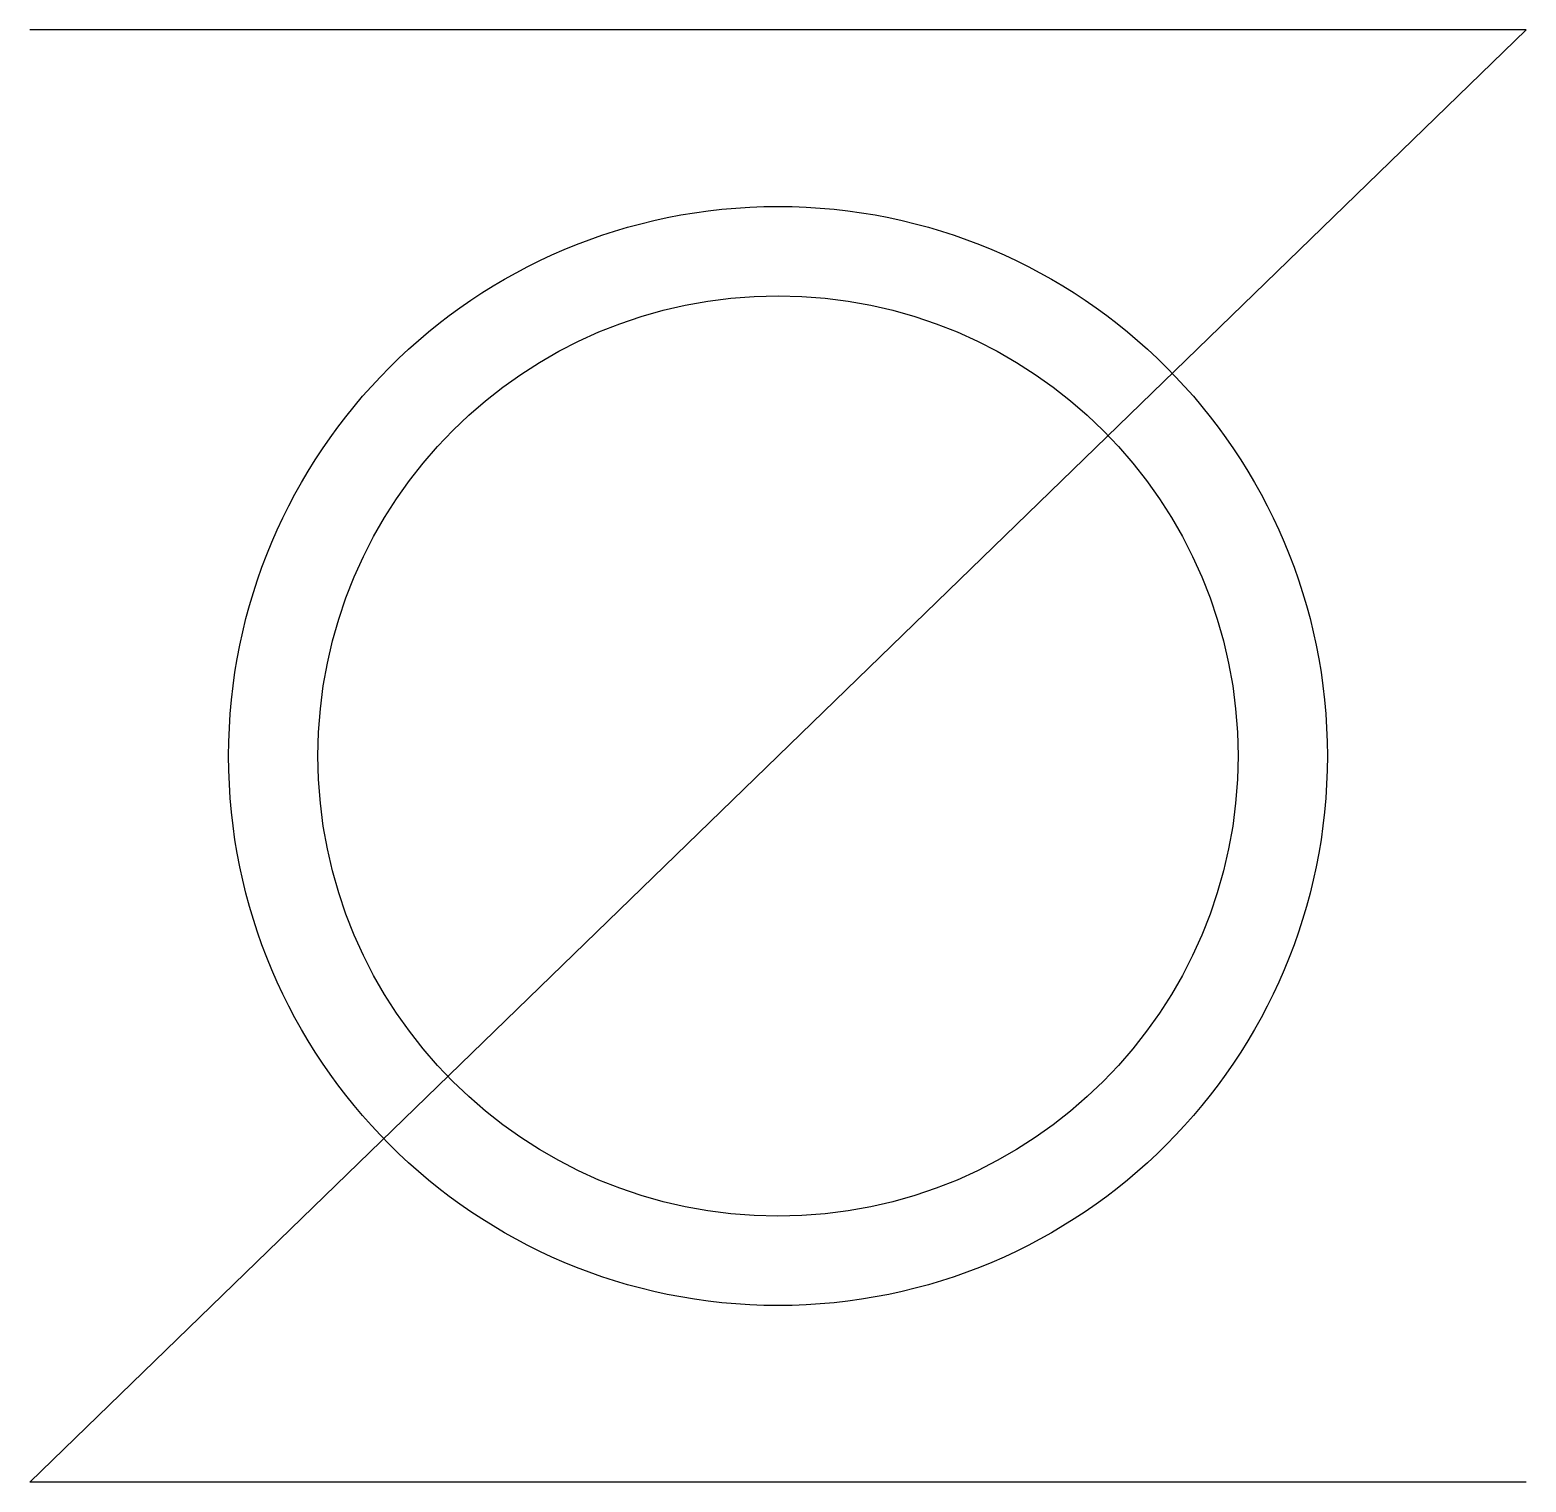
# Model space of a CAD drawing. Header units: millimetres. Extents: x -16.8 to 16.8, y -21.1 to 11.4.
import ezdxf

# ---------------------------------------------------------------- set-up
doc = ezdxf.new("R2010")
doc.units = ezdxf.units.MM
doc.layers.get('0').update_dxf_attribs({"linetype": 'CONTINUOUS'})

msp = doc.modelspace()

# ---------------------------------------------------------------- linework, layer by layer
for p, q in [((16.75, 11.354), (-16.75, 11.354)), ((16.75, 11.354), (-16.75, -21.146)), ((16.75, -21.146), (-16.75, -21.146))]:
    msp.add_line(p, q)
for radius in [12.3, 10.3]:
    msp.add_circle((0, -4.896), radius)

doc.saveas('drawing.dxf')
